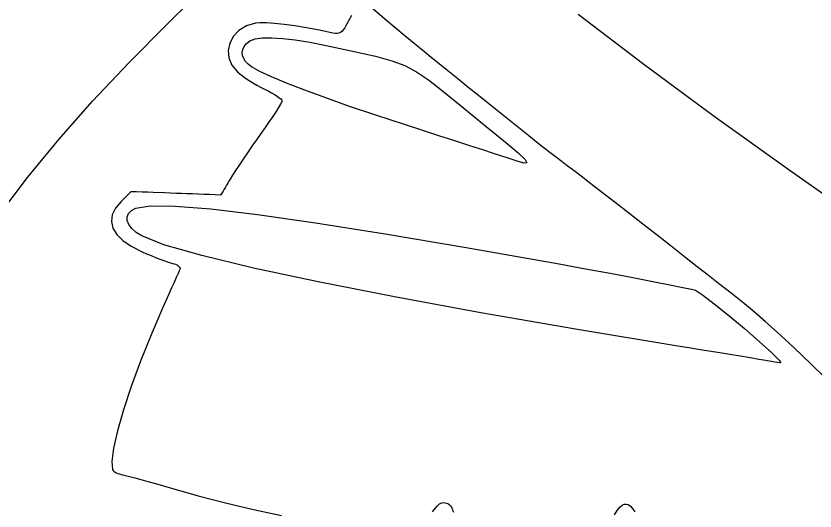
# Model space of a CAD drawing. Extents: x 0.3 to 13.7, y 0.1 to 13.4.
# Drawn here: x 5.132 to 7.937, y 2.237 to 3.976 of the extents above; entities that cross this region are included whole.
import ezdxf

# ---------------------------------------------------------------- set-up
doc = ezdxf.new("R2010")
doc.units = 0
doc.layers.get('0').update_dxf_attribs({"linetype": 'CONTINUOUS'})

msp = doc.modelspace()

# ---------------------------------------------------------------- linework, layer by layer
at = {"color": 0}
for points in [[(5.06982, 3.27533), (5.1721, 3.40847), (5.28228, 3.54194), (5.40082, 3.67617), (5.52815, 3.81179), (5.66471, 3.94928), (5.74132, 4.02387)], [(7.9655, 2.71143), (7.92854, 2.74821), (7.88851, 2.78694), (7.84668, 2.82628), (7.80453, 2.86501), (7.7634, 2.90181), (7.72478, 2.93544), (7.68994, 2.96463), (7.66032, 2.98817), (7.64789, 2.99778), (7.62685, 3.01417), (7.59831, 3.0364), (7.56337, 3.06381), (7.52322, 3.09526), (7.479, 3.12999), (7.43181, 3.16704), (7.38276, 3.20557), (7.33301, 3.24463), (7.28358, 3.28331), (7.23579, 3.32053), (7.19097, 3.35525), (7.15044, 3.38656), (7.1154, 3.41351), (7.08724, 3.435), (7.06722, 3.45003), (7.04867, 3.46392), (7.0249, 3.48204), (6.99685, 3.50385), (6.9655, 3.52843), (6.93186, 3.5549), (6.89686, 3.58268), (6.8616, 3.611), (6.82693, 3.63883), (6.79183, 3.66721), (6.75537, 3.69667), (6.71864, 3.72635), (6.68257, 3.75543), (6.64833, 3.78293), (6.61697, 3.80821), (6.58957, 3.83029), (6.56711, 3.84831), (6.49832, 3.90446), (6.42524, 3.9661), (6.3495, 4.03163)], [(6.31017, 3.97792), (6.30539, 3.96946), (6.30306, 3.96517), (6.30067, 3.96094), (6.29829, 3.95665), (6.29596, 3.95242), (6.29357, 3.94819), (6.29118, 3.94385), (6.28569, 3.93457), (6.2806, 3.92725), (6.27561, 3.92165), (6.27051, 3.91775), (6.26508, 3.91536), (6.25906, 3.91428), (6.25228, 3.91456), (6.24447, 3.91585), (6.19678, 3.92567), (6.15192, 3.93408), (6.11046, 3.94092), (6.07286, 3.94635), (6.03976, 3.95003), (6.01161, 3.9521), (5.98893, 3.95236), (5.97239, 3.95074), (5.9406, 3.94092), (5.91465, 3.92507), (5.89513, 3.90468), (5.88238, 3.88097), (5.87701, 3.85525), (5.87939, 3.82883), (5.89008, 3.80311), (5.9095, 3.77929), (5.91721, 3.77268), (5.92681, 3.76535), (5.93799, 3.75743), (5.95036, 3.74929), (5.96354, 3.74115), (5.97711, 3.73313), (5.99072, 3.72564), (6.00396, 3.71892), (6.01654, 3.71257), (6.02832, 3.70622), (6.03896, 3.70003), (6.04824, 3.69422), (6.05593, 3.68896), (6.06174, 3.68435), (6.06538, 3.68067), (6.06668, 3.678), (6.06515, 3.67378), (6.06076, 3.66581), (6.05382, 3.6544), (6.04465, 3.64003), (6.03353, 3.62343), (6.02078, 3.60471), (6.00672, 3.58458), (5.99164, 3.56342), (5.97592, 3.54135), (5.9599, 3.51844), (5.94412, 3.49561), (5.92893, 3.47331), (5.91482, 3.45221), (5.90229, 3.43306), (5.89165, 3.41644), (5.88346, 3.40306), (5.87929, 3.39606), (5.87517, 3.38906), (5.87099, 3.382), (5.86686, 3.37494), (5.86268, 3.368), (5.85856, 3.361), (5.85439, 3.354), (5.85026, 3.34694), (5.83057, 3.34771), (5.81082, 3.34847), (5.79113, 3.34918), (5.77138, 3.34993), (5.75168, 3.35064), (5.73199, 3.3514), (5.71224, 3.35215), (5.69254, 3.35286), (5.67285, 3.35357), (5.6531, 3.35433), (5.61372, 3.35585), (5.59397, 3.35656), (5.57428, 3.35732), (5.55453, 3.35801), (5.53483, 3.35872), (5.50076, 3.32471), (5.48096, 3.30072), (5.46962, 3.27696), (5.46658, 3.25358), (5.47185, 3.23074), (5.48529, 3.20856), (5.50694, 3.18722), (5.53668, 3.16694), (5.57438, 3.14785), (5.59022, 3.14094), (5.60622, 3.13417), (5.62201, 3.12782), (5.63704, 3.12196), (5.65099, 3.11669), (5.66336, 3.11225), (5.67367, 3.10894), (5.68158, 3.10672), (5.68821, 3.10482), (5.69396, 3.10265), (5.69883, 3.1001), (5.70275, 3.0975), (5.70562, 3.09463), (5.70736, 3.09169), (5.70796, 3.08865), (5.70731, 3.08561), (5.70497, 3.0804), (5.70068, 3.07081), (5.69461, 3.05724), (5.68696, 3.04025), (5.67811, 3.02051), (5.66818, 2.99854), (5.6575, 2.97483), (5.64632, 2.95003), (5.60585, 2.85644), (5.56901, 2.76383), (5.53657, 2.67475), (5.50939, 2.59229), (5.48844, 2.51899), (5.47444, 2.45768), (5.46837, 2.41124), (5.47103, 2.38238), (5.47271, 2.37961), (5.47547, 2.37696), (5.47922, 2.37424), (5.48378, 2.37164), (5.48904, 2.36919), (5.49485, 2.36714), (5.50103, 2.36535), (5.50743, 2.36393), (5.5166, 2.36203), (5.5306, 2.35861), (5.54883, 2.35385), (5.57047, 2.34799), (5.59489, 2.34115), (5.62136, 2.33361), (5.64925, 2.32557), (5.67779, 2.31706), (5.77138, 2.29042), (5.86768, 2.2654), (5.9655, 2.24214), (6.06347, 2.22092)], [(7.10563, 3.98258), (7.33567, 3.80701), (7.58344, 3.62429), (7.84999, 3.43354), (8.12565, 3.23882)], [(6.59451, 2.23394), (6.60297, 2.24631), (6.611, 2.25558), (6.61882, 2.26187), (6.62651, 2.26551), (6.63428, 2.26671), (6.63883, 2.26628), (6.64328, 2.26514), (6.64757, 2.26329), (6.65158, 2.2609), (6.65517, 2.25803), (6.65821, 2.25478), (6.6606, 2.25108), (6.66228, 2.24724), (6.66368, 2.24294), (6.66542, 2.23817), (6.66737, 2.23307)], [(7.23292, 2.22364), (7.24274, 2.23833), (7.25185, 2.25011), (7.2595, 2.25732), (7.26676, 2.2609), (7.27399, 2.26172), (7.28131, 2.25956), (7.28879, 2.25424), (7.2966, 2.24576), (7.3049, 2.23394)]]:
    msp.add_lwpolyline(points, dxfattribs=at)
for points in [[(6.85558, 3.47771), (6.83718, 3.48372), (6.80826, 3.49322), (6.77024, 3.50558), (6.72461, 3.52035), (6.67285, 3.53711), (6.61643, 3.55533), (6.55686, 3.5746), (6.49556, 3.59429), (6.39529, 3.62717), (6.30296, 3.65847), (6.21935, 3.68788), (6.14524, 3.71517), (6.08138, 3.74007), (6.02854, 3.76226), (5.98742, 3.78142), (5.95876, 3.79736), (5.94706, 3.80621), (5.93782, 3.81581), (5.93132, 3.82607), (5.9274, 3.83664), (5.92626, 3.84744), (5.92785, 3.85813), (5.93229, 3.86854), (5.93961, 3.87858), (5.95281, 3.8884), (5.972, 3.89518), (5.99735, 3.89893), (6.02897, 3.89968), (6.067, 3.89735), (6.11165, 3.89193), (6.16292, 3.88351), (6.22108, 3.87201), (6.31944, 3.85118), (6.39415, 3.83442), (6.45133, 3.81879), (6.49729, 3.8016), (6.53803, 3.78017), (6.57981, 3.75168), (6.62879, 3.71343), (6.69119, 3.6626), (6.78276, 3.58794), (6.84983, 3.53276), (6.89447, 3.49468), (6.91883, 3.47131), (6.92503, 3.46035), (6.91515, 3.45931), (6.89128, 3.46582), (6.85558, 3.47771)], [(7.72222, 2.77251), (7.70171, 2.77599), (7.6754, 2.78049), (7.64432, 2.78564), (7.60954, 2.79139), (7.57215, 2.79742), (7.53331, 2.80376), (7.49408, 2.81011), (7.45557, 2.81629), (7.09651, 2.87528), (6.76324, 2.93317), (6.46056, 2.98893), (6.19319, 3.04183), (5.96599, 3.0906), (5.78375, 3.13444), (5.65115, 3.17225), (5.57308, 3.20318), (5.55328, 3.21593), (5.53814, 3.22954), (5.52783, 3.24349), (5.52246, 3.25726), (5.52203, 3.27046), (5.52681, 3.2825), (5.53674, 3.29292), (5.55203, 3.30122), (5.60271, 3.3094), (5.69038, 3.30838), (5.81586, 3.29824), (5.98004, 3.27869), (6.1836, 3.24968), (6.4274, 3.2111), (6.71224, 3.16288), (7.0389, 3.10482), (7.13086, 3.08806), (7.21761, 3.072), (7.2971, 3.05707), (7.36746, 3.04363), (7.42665, 3.03201), (7.47271, 3.02268), (7.50369, 3.01594), (7.51764, 3.01226), (7.54232, 2.99642), (7.58333, 2.96511), (7.63444, 2.92378), (7.68918, 2.87782), (7.74115, 2.83268), (7.78401, 2.79389), (7.81131, 2.76687), (7.81668, 2.75711), (7.81272, 2.75749), (7.80578, 2.75857), (7.79617, 2.7601), (7.78435, 2.76199), (7.77061, 2.76426), (7.75549, 2.76676), (7.73921, 2.76958), (7.72222, 2.77251)]]:
    msp.add_lwpolyline(points, close=True, dxfattribs=at)

doc.saveas('drawing.dxf')
